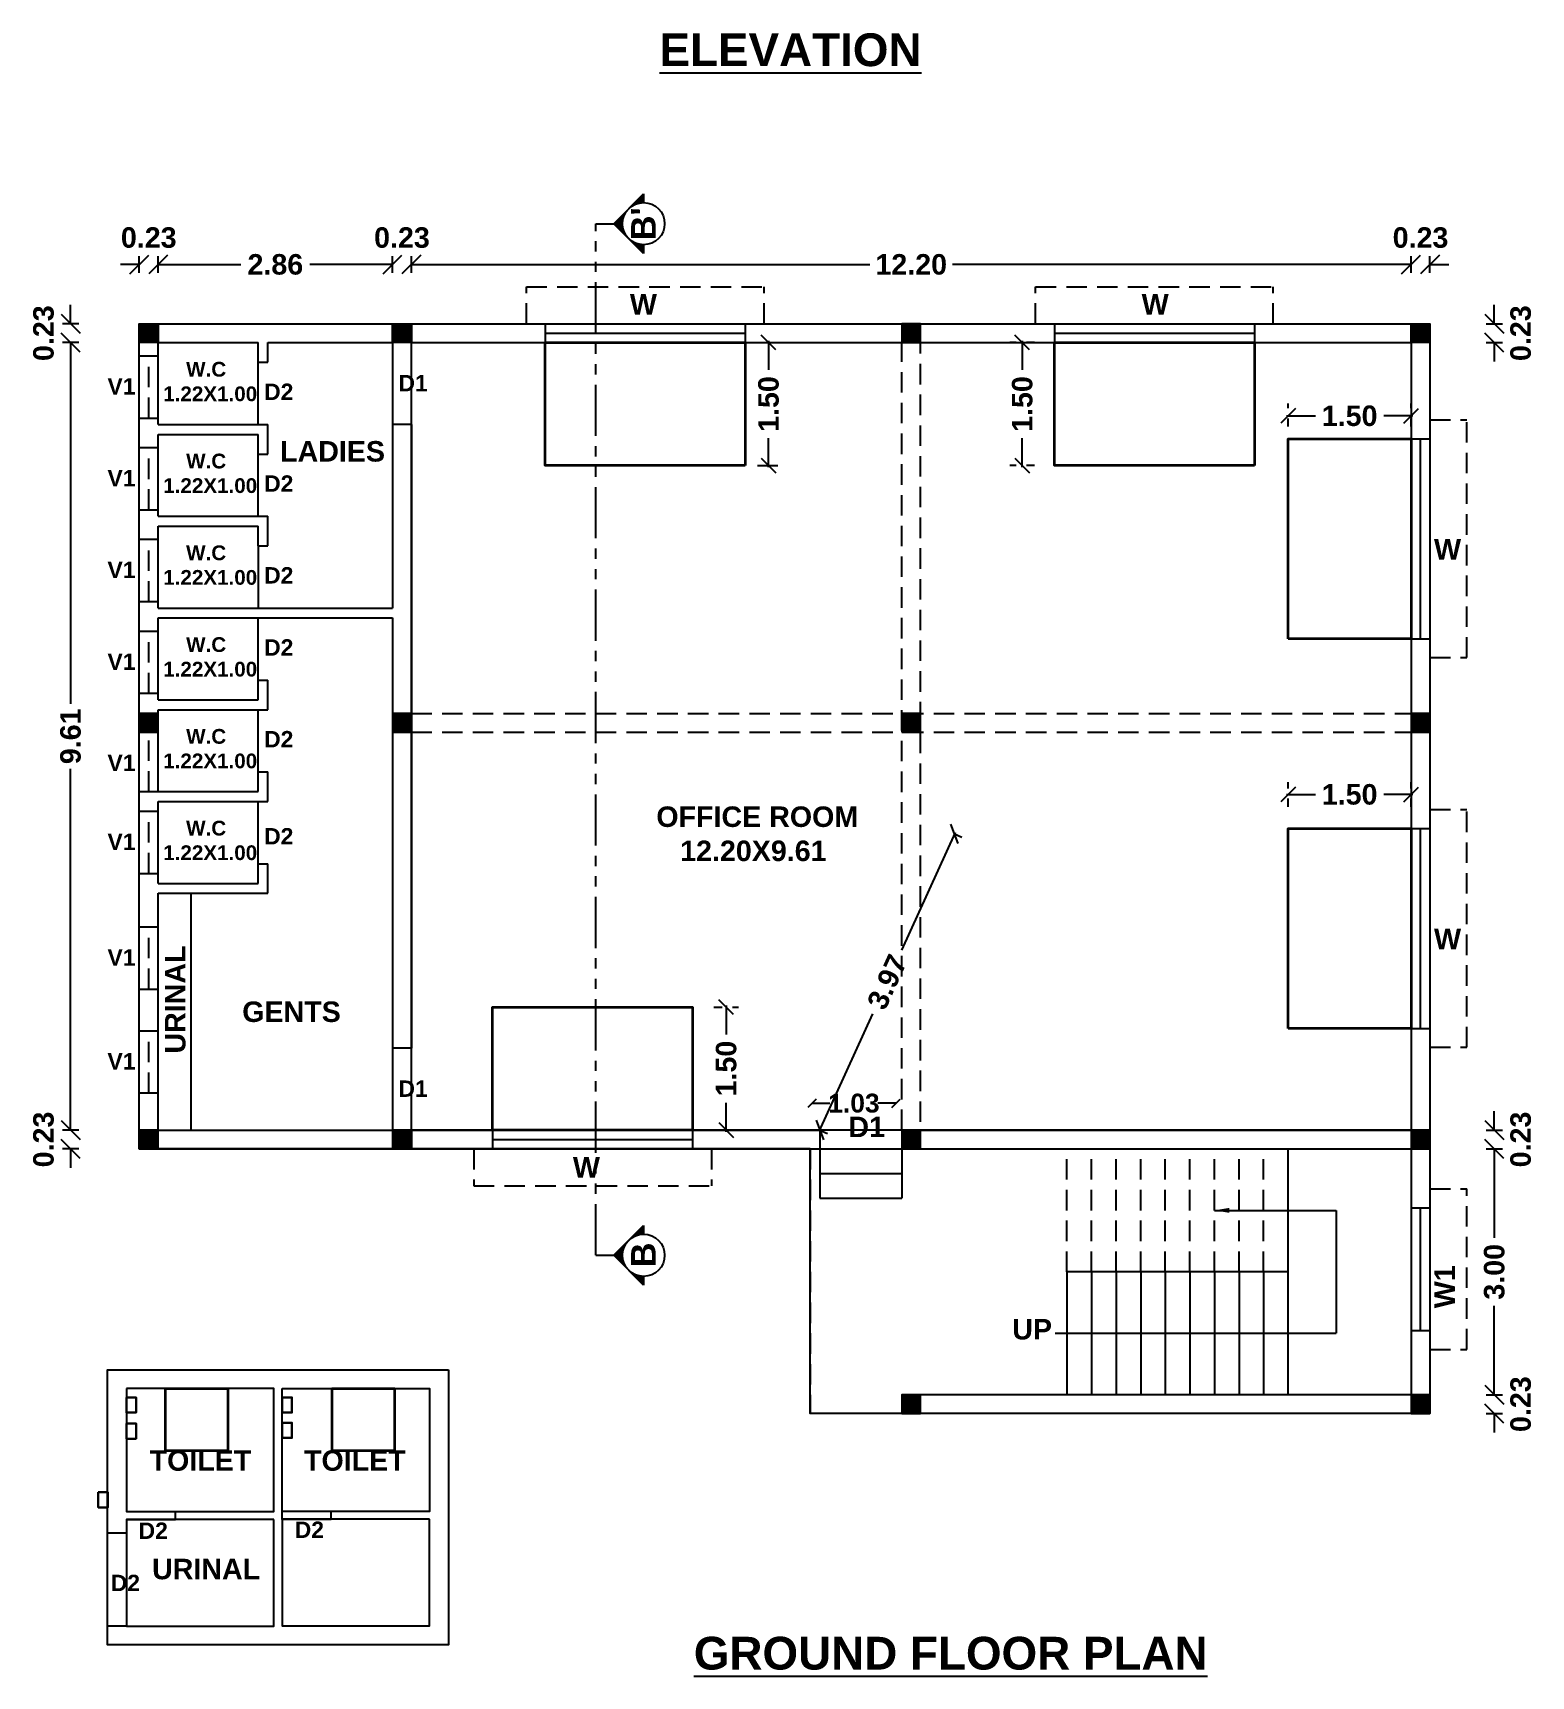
# Model space of a CAD drawing. Header units: metres. Extents: x 5701 to 70840, y 2546 to 3839.
# Drawn here: x 6006.52 to 6024.8, y 2626.48 to 2646.54 of the extents above; entities that cross this region are included whole.
import ezdxf

# ---------------------------------------------------------------- set-up
doc = ezdxf.new("R2010")
doc.units = ezdxf.units.M
doc.header["$PDMODE"] = 34
for name, pattern in [('DOT2', [0.125, 0, -0.125]), ('HIDDEN', [0.375, 0.25, -0.125]), ('PHANTOM2', [1.25, 0.625, -0.125, 0.125, -0.125, 0.125, -0.125])]:
    doc.linetypes.add(name, pattern=pattern)
for name, color, linetype in [('BLK_1_FLR_0_URINAL', 7, 'Continuous'), ('BLK_3_FLR_0_BLT_UP_AREA', 7, 'Continuous'), ('BLK_3_FLR_0_EXIT_WIDTH_DOOR', 7, 'Continuous'), ('BLK_3_FLR_0_REGULAR_ROOM_1', 7, 'Continuous'), ('BLK_3_FLR_0_ROOM_1_LIGHT_VENTILATION_1', 7, 'Continuous'), ('BLK_3_FLR_0_ROOM_1_LIGHT_VENTILATION_2', 7, 'Continuous'), ('BLK_3_FLR_0_ROOM_1_LIGHT_VENTILATION_3', 7, 'Continuous'), ('BLK_3_FLR_0_ROOM_1_LIGHT_VENTILATION_4', 7, 'Continuous'), ('BLK_3_FLR_0_ROOM_1_LIGHT_VENTILATION_5', 7, 'Continuous'), ('BLK_3_FLR_0_URINAL', 235, 'Continuous'), ('BLK_3_FLR_0_WASH', 243, 'Continuous'), ('BLK_3_FLR_0_WATER_CLOSET', 213, 'Continuous'), ('TOILET_VENTILATION', 7, 'Continuous')]:
    doc.layers.add(name, color=color, linetype=linetype)
doc.layers.add('DIST_EXIT', color=7, linetype='Continuous', lineweight=0)
doc.styles.get("Standard").update_dxf_attribs({"font": 'arialbd.ttf'})
doc.styles.add('style1', font='arialbd.ttf', dxfattribs={"height": 0.24})
doc.dimstyles.new('APP', dxfattribs={"dimscale": 0, "dimtxt": 0.23, "dimasz": 0.1, "dimexe": 0.18, "dimexo": 0.0625, "dimgap": 0, "dimtad": 0, "dimzin": 4, "dimdsep": 46, "dimtxsty": 'Standard', "dimblk1": 'OBLIQUE', "dimblk2": 'OBLIQUE', "dimsah": 1, "dimcen": 0.09, "dimse1": 1, "dimse2": 1, "dimclrt": 4, "dimadec": 0, "dimazin": 0, "dimtfac": 1, "dimtmove": 0, "dimatfit": 3, "dimldrblk": 'OBLIQUE', "dimfxl": 0, "dimtolj": 1, "dimtzin": 0, "dimarcsym": 0})
doc.dimstyles.get("Standard").update_dxf_attribs({"dimtxt": 0.18, "dimasz": 0.18, "dimexe": 0.18, "dimexo": 0.0625, "dimgap": 0.09, "dimtad": 0, "dimtih": 1, "dimtoh": 1, "dimdec": 4, "dimzin": 0, "dimdsep": 46, "dimtxsty": 'Standard', "dimcen": 0.09, "dimsd1": 1, "dimsd2": 1, "dimadec": 0, "dimazin": 0, "dimtfac": 1, "dimtdec": 4, "dimtofl": 0, "dimtmove": 0, "dimatfit": 3, "dimfxl": 0, "dimtolj": 1, "dimtzin": 0, "dimarcsym": 0})
doc.dimstyles.new('STANDARD$0', dxfattribs={"dimtxt": 0.25, "dimasz": 0.18, "dimexe": 0.15, "dimexo": 0.15, "dimgap": 0.1, "dimtad": 0, "dimzin": 0, "dimdsep": 46, "dimtxsty": 'Standard', "dimblk": 'OBLIQUE', "dimcen": 0.0625, "dimdle": 0.02, "dimadec": 0, "dimazin": 0, "dimtfac": 1, "dimtix": 1, "dimtofl": 0, "dimtmove": 2, "dimatfit": 3, "dimldrblk": 'OBLIQUE', "dimfxl": 0, "dimtolj": 1, "dimtzin": 0, "dimarcsym": 0})

# ---------------------------------------------------------------- blocks, each defined once
blk = doc.blocks.new('_Oblique')
at = {"color": 0, "linetype": 'ByBlock', "lineweight": -2}
blk.add_line((-0.5, -0.5), (0.5, 0.5), dxfattribs=at)
blk = doc.blocks.new('*D10')
at = {"layer": 'BLK_3_FLR_0_EXIT_WIDTH_DOOR', "color": 0, "lineweight": -2}
for p, q in [((6016.023, 2633.475), (6016.243, 2633.475)), ((6017.049, 2633.475), (6016.829, 2633.475))]:
    blk.add_line(p, q, dxfattribs=at)
at = {"layer": 'Defpoints', "color": 0}
for p in [(6017.049, 2633.475), (6016.023, 2633.117), (6017.049, 2633.117)]:
    blk.add_point(p, dxfattribs=at)
at = {"layer": 'BLK_3_FLR_0_EXIT_WIDTH_DOOR', "color": 0, "lineweight": -2, "xscale": 0.1, "yscale": 0.1, "zscale": 0.1, "rotation": 180}
blk.add_blockref('_Oblique', (6016.023, 2633.475), dxfattribs=at)
at = {"layer": 'BLK_3_FLR_0_EXIT_WIDTH_DOOR', "color": 0, "lineweight": -2, "xscale": 0.1, "yscale": 0.1, "zscale": 0.1}
blk.add_blockref('_Oblique', (6017.049, 2633.475), dxfattribs=at)
at = {"layer": 'BLK_3_FLR_0_EXIT_WIDTH_DOOR', "color": 4, "insert": (6016.536, 2633.475), "char_height": 0.23, "attachment_point": 5}
blk.add_mtext('\\A1;1.03', dxfattribs=at)
blk = doc.blocks.new('*D62')
at = {"layer": 'Defpoints', "color": 0}
for p in [(6017.761, 2636.763), (6016.12, 2633.148), (6016.12, 2633.148)]:
    blk.add_point(p, dxfattribs=at)
at = {"layer": 'DIST_EXIT', "color": 0, "lineweight": -2}
for p, q in [((6017.77, 2636.781), (6017.117, 2635.343)), ((6016.111, 2633.129), (6016.765, 2634.568))]:
    blk.add_line(p, q, dxfattribs=at)
at = {"layer": 'DIST_EXIT', "color": 0, "linetype": 'DOT2', "lineweight": -2}
for p, q in [((6017.761, 2636.763), (6017.898, 2636.701)), ((6016.12, 2633.148), (6016.256, 2633.086))]:
    blk.add_line(p, q, dxfattribs=at)
at = {"layer": 'DIST_EXIT', "color": 0, "lineweight": -2, "xscale": 0.18, "yscale": 0.18, "zscale": 0.18}
for p, rotation in [((6017.761, 2636.763), 65.5762986598185), ((6016.12, 2633.148), 245.5762986598185)]:
    blk.add_blockref('_Oblique', p, dxfattribs=dict(at, rotation=rotation))
at = {"layer": 'DIST_EXIT', "color": 0, "insert": (6016.941, 2634.955), "char_height": 0.25, "attachment_point": 5, "rotation": 65.5763}
blk.add_mtext('\\A1;3.97', dxfattribs=at)
blk = doc.blocks.new('*D86')
at = {"layer": 'BLK_3_FLR_0_ROOM_1_LIGHT_VENTILATION_1', "color": 0, "linetype": 'HIDDEN', "lineweight": -2}
for p, q in [((6015.358, 2642.758), (6015.644, 2642.758)), ((6015.358, 2641.258), (6015.644, 2641.258))]:
    blk.add_line(p, q, dxfattribs=at)
at = {"layer": 'BLK_3_FLR_0_ROOM_1_LIGHT_VENTILATION_1', "color": 0, "lineweight": -2}
for p, q in [((6015.494, 2642.778), (6015.494, 2642.425)), ((6015.494, 2641.238), (6015.494, 2641.59))]:
    blk.add_line(p, q, dxfattribs=at)
at = {"layer": 'Defpoints', "color": 0}
for p in [(6015.208, 2642.758), (6015.208, 2641.258), (6015.494, 2641.258)]:
    blk.add_point(p, dxfattribs=at)
at = {"layer": 'BLK_3_FLR_0_ROOM_1_LIGHT_VENTILATION_1', "color": 0, "lineweight": -2, "xscale": 0.18, "yscale": 0.18, "zscale": 0.18}
for p, rotation in [((6015.494, 2642.758), 90), ((6015.494, 2641.258), 270)]:
    blk.add_blockref('_Oblique', p, dxfattribs=dict(at, rotation=rotation))
at = {"layer": 'BLK_3_FLR_0_ROOM_1_LIGHT_VENTILATION_1', "color": 0, "lineweight": 35, "insert": (6015.494, 2642.008), "char_height": 0.25, "attachment_point": 5, "rotation": 90}
blk.add_mtext('\\A1;1.50', dxfattribs=at)
blk = doc.blocks.new('*D87')
at = {"layer": 'BLK_3_FLR_0_ROOM_1_LIGHT_VENTILATION_2', "color": 0, "linetype": 'DOT2', "lineweight": -2}
for p, q in [((6018.74, 2642.758), (6018.44, 2642.758)), ((6018.74, 2641.258), (6018.44, 2641.258))]:
    blk.add_line(p, q, dxfattribs=at)
at = {"layer": 'BLK_3_FLR_0_ROOM_1_LIGHT_VENTILATION_2', "color": 0, "lineweight": -2}
for p, q in [((6018.59, 2642.778), (6018.59, 2642.425)), ((6018.59, 2641.238), (6018.59, 2641.59))]:
    blk.add_line(p, q, dxfattribs=at)
at = {"layer": 'Defpoints', "color": 0}
for p in [(6018.983, 2642.758), (6018.59, 2641.258), (6018.983, 2641.258)]:
    blk.add_point(p, dxfattribs=at)
at = {"layer": 'BLK_3_FLR_0_ROOM_1_LIGHT_VENTILATION_2', "color": 0, "lineweight": -2, "xscale": 0.18, "yscale": 0.18, "zscale": 0.18}
for p, rotation in [((6018.59, 2642.758), 90), ((6018.59, 2641.258), 270)]:
    blk.add_blockref('_Oblique', p, dxfattribs=dict(at, rotation=rotation))
at = {"layer": 'BLK_3_FLR_0_ROOM_1_LIGHT_VENTILATION_2', "color": 0, "lineweight": 35, "insert": (6018.59, 2642.008), "char_height": 0.25, "attachment_point": 5, "rotation": 90}
blk.add_mtext('\\A1;1.50', dxfattribs=at)
blk = doc.blocks.new('*D88')
at = {"layer": 'BLK_3_FLR_0_ROOM_1_LIGHT_VENTILATION_3', "color": 0, "linetype": 'DOT2', "lineweight": -2}
for p, q in [((6021.835, 2641.733), (6021.835, 2642.013)), ((6023.335, 2641.733), (6023.335, 2642.013))]:
    blk.add_line(p, q, dxfattribs=at)
at = {"layer": 'BLK_3_FLR_0_ROOM_1_LIGHT_VENTILATION_3', "color": 0, "lineweight": -2}
for p, q in [((6021.815, 2641.863), (6022.167, 2641.863)), ((6023.355, 2641.863), (6023.002, 2641.863))]:
    blk.add_line(p, q, dxfattribs=at)
at = {"layer": 'Defpoints', "color": 0}
for p in [(6023.335, 2641.863), (6021.835, 2641.583), (6023.335, 2641.583)]:
    blk.add_point(p, dxfattribs=at)
at = {"layer": 'BLK_3_FLR_0_ROOM_1_LIGHT_VENTILATION_3', "color": 0, "lineweight": -2, "xscale": 0.18, "yscale": 0.18, "zscale": 0.18, "rotation": 180}
blk.add_blockref('_Oblique', (6021.835, 2641.863), dxfattribs=at)
at = {"layer": 'BLK_3_FLR_0_ROOM_1_LIGHT_VENTILATION_3', "color": 0, "lineweight": -2, "xscale": 0.18, "yscale": 0.18, "zscale": 0.18}
blk.add_blockref('_Oblique', (6023.335, 2641.863), dxfattribs=at)
at = {"layer": 'BLK_3_FLR_0_ROOM_1_LIGHT_VENTILATION_3', "color": 0, "lineweight": 35, "insert": (6022.585, 2641.863), "char_height": 0.25, "attachment_point": 5}
blk.add_mtext('\\A1;1.50', dxfattribs=at)
blk = doc.blocks.new('*D89')
at = {"layer": 'BLK_3_FLR_0_ROOM_1_LIGHT_VENTILATION_4', "color": 0, "linetype": 'DOT2', "lineweight": -2}
for p, q in [((6021.835, 2637.093), (6021.835, 2637.393)), ((6023.335, 2637.093), (6023.335, 2637.393))]:
    blk.add_line(p, q, dxfattribs=at)
at = {"layer": 'BLK_3_FLR_0_ROOM_1_LIGHT_VENTILATION_4', "color": 0, "lineweight": -2}
for p, q in [((6021.815, 2637.243), (6022.167, 2637.243)), ((6023.355, 2637.243), (6023.002, 2637.243))]:
    blk.add_line(p, q, dxfattribs=at)
at = {"layer": 'Defpoints', "color": 0}
for p in [(6023.335, 2637.243), (6021.835, 2636.828), (6023.335, 2636.828)]:
    blk.add_point(p, dxfattribs=at)
at = {"layer": 'BLK_3_FLR_0_ROOM_1_LIGHT_VENTILATION_4', "color": 0, "lineweight": -2, "xscale": 0.18, "yscale": 0.18, "zscale": 0.18, "rotation": 180}
blk.add_blockref('_Oblique', (6021.835, 2637.243), dxfattribs=at)
at = {"layer": 'BLK_3_FLR_0_ROOM_1_LIGHT_VENTILATION_4', "color": 0, "lineweight": -2, "xscale": 0.18, "yscale": 0.18, "zscale": 0.18}
blk.add_blockref('_Oblique', (6023.335, 2637.243), dxfattribs=at)
at = {"layer": 'BLK_3_FLR_0_ROOM_1_LIGHT_VENTILATION_4', "color": 0, "lineweight": 35, "insert": (6022.585, 2637.243), "char_height": 0.25, "attachment_point": 5}
blk.add_mtext('\\A1;1.50', dxfattribs=at)
blk = doc.blocks.new('*D90')
at = {"layer": 'BLK_3_FLR_0_ROOM_1_LIGHT_VENTILATION_5', "color": 0, "linetype": 'DOT2', "lineweight": -2}
for p, q in [((6014.827, 2634.648), (6015.127, 2634.648)), ((6014.827, 2633.148), (6015.127, 2633.148))]:
    blk.add_line(p, q, dxfattribs=at)
at = {"layer": 'BLK_3_FLR_0_ROOM_1_LIGHT_VENTILATION_5', "color": 0, "lineweight": -2}
for p, q in [((6014.977, 2634.668), (6014.977, 2634.315)), ((6014.977, 2633.128), (6014.977, 2633.48))]:
    blk.add_line(p, q, dxfattribs=at)
at = {"layer": 'Defpoints', "color": 0}
for p in [(6014.566, 2634.648), (6014.566, 2633.148), (6014.977, 2633.148)]:
    blk.add_point(p, dxfattribs=at)
at = {"layer": 'BLK_3_FLR_0_ROOM_1_LIGHT_VENTILATION_5', "color": 0, "lineweight": -2, "xscale": 0.18, "yscale": 0.18, "zscale": 0.18}
for p, rotation in [((6014.977, 2634.648), 90), ((6014.977, 2633.148), 270)]:
    blk.add_blockref('_Oblique', p, dxfattribs=dict(at, rotation=rotation))
at = {"layer": 'BLK_3_FLR_0_ROOM_1_LIGHT_VENTILATION_5', "color": 0, "lineweight": 35, "insert": (6014.977, 2633.898), "char_height": 0.25, "attachment_point": 5, "rotation": 90}
blk.add_mtext('\\A1;1.50', dxfattribs=at)

msp = doc.modelspace()

# ---------------------------------------------------------------- hatches: boundary and pattern name
h = msp.add_hatch(color=3)
h.dxf.hatch_style = 1
h.paths.add_polyline_path([(6008.04473, 2642.98769), (6007.81473, 2642.98769), (6007.81473, 2642.75769), (6008.04473, 2642.75769)])
h = msp.add_hatch(color=3)
h.dxf.hatch_style = 1
h.paths.add_polyline_path([(6011.13473, 2642.98769), (6010.90473, 2642.98769), (6010.90473, 2642.75769), (6011.13473, 2642.75769)])
h = msp.add_hatch(color=3)
h.dxf.hatch_style = 1
h.paths.add_polyline_path([(6017.11973, 2642.75769), (6017.34973, 2642.75769), (6017.34973, 2642.98769), (6017.11973, 2642.98769)])
h = msp.add_hatch(color=3)
h.dxf.hatch_style = 1
h.paths.add_polyline_path([(6023.56473, 2642.98769), (6023.33473, 2642.98769), (6023.33473, 2642.75769), (6023.56473, 2642.75769)])
h = msp.add_hatch(color=3)
h.dxf.hatch_style = 1
h.paths.add_polyline_path([(6007.81473, 2638.00269), (6008.04473, 2638.00269), (6008.04473, 2638.23269), (6007.81473, 2638.23269)])
h = msp.add_hatch(color=3)
h.dxf.hatch_style = 1
h.paths.add_polyline_path([(6010.90473, 2638.00269), (6011.13473, 2638.00269), (6011.13473, 2638.23269), (6010.90473, 2638.23269)])
h = msp.add_hatch(color=3)
h.dxf.hatch_style = 1
h.paths.add_polyline_path([(6017.11973, 2638.00269), (6017.34973, 2638.00269), (6017.34973, 2638.23269), (6017.11973, 2638.23269)])
h = msp.add_hatch(color=3)
h.dxf.hatch_style = 1
h.paths.add_polyline_path([(6023.33473, 2638.00269), (6023.56473, 2638.00269), (6023.56473, 2638.23269), (6023.33473, 2638.23269)])
h = msp.add_hatch(color=3)
h.dxf.hatch_style = 1
h.paths.add_polyline_path([(6008.04473, 2632.91769), (6008.04473, 2633.14769), (6007.81473, 2633.14769), (6007.81473, 2632.91769)])
h = msp.add_hatch(color=3)
h.dxf.hatch_style = 1
h.paths.add_polyline_path([(6011.13473, 2632.91769), (6011.13473, 2633.14769), (6010.90473, 2633.14769), (6010.90473, 2632.91769)])
h = msp.add_hatch(color=3)
h.dxf.hatch_style = 1
h.paths.add_polyline_path([(6017.11973, 2632.91769), (6017.34973, 2632.91769), (6017.34973, 2633.14769), (6017.11973, 2633.14769)])
h = msp.add_hatch(color=3)
h.dxf.hatch_style = 1
h.paths.add_polyline_path([(6023.56473, 2632.91769), (6023.56473, 2633.14769), (6023.33473, 2633.14769), (6023.33473, 2632.91769)])
h = msp.add_hatch(color=3)
h.dxf.hatch_style = 1
h.paths.add_polyline_path([(6017.11973, 2629.68769), (6017.34973, 2629.68769), (6017.34973, 2629.91769), (6017.11973, 2629.91769)])
h = msp.add_hatch(color=3)
h.dxf.hatch_style = 1
h.paths.add_polyline_path([(6023.33473, 2629.68769), (6023.56473, 2629.68769), (6023.56473, 2629.91769), (6023.33473, 2629.91769)])

# ---------------------------------------------------------------- linework, layer by layer
for p, q in [((6013.60494, 2644.20902), (6013.96864, 2644.57272)), ((6013.96864, 2644.55967), (6013.84161, 2644.43263)), ((6013.96864, 2644.53904), (6013.88007, 2644.45046)), ((6013.96864, 2644.51841), (6013.90955, 2644.45932)), ((6013.96864, 2644.57272), (6013.96864, 2644.4662)), ((6013.74503, 2644.33606), (6013.61147, 2644.20249)), ((6013.96864, 2644.49779), (6013.93482, 2644.46396)), ((6013.96864, 2644.47716), (6013.95744, 2644.46595)), ((6013.96864, 2643.84532), (6013.60494, 2644.20902)), ((6013.7272, 2644.2976), (6013.62179, 2644.19218)), ((6013.71835, 2644.26812), (6013.6321, 2644.18187)), ((6013.7137, 2644.24285), (6013.64241, 2644.17156)), ((6013.71171, 2644.22023), (6013.65272, 2644.16124)), ((6013.71164, 2644.19954), (6013.66304, 2644.15093)), ((6013.71307, 2644.18034), (6013.67335, 2644.14062)), ((6013.71574, 2644.16238), (6013.68366, 2644.1303)), ((6013.71945, 2644.14546), (6013.69398, 2644.11999)), ((6013.72408, 2644.12947), (6013.70429, 2644.10968)), ((6013.72955, 2644.11431), (6013.7146, 2644.09936)), ((6013.73577, 2644.0999), (6013.72492, 2644.08905)), ((6013.74269, 2644.0862), (6013.73523, 2644.07874)), ((6013.75028, 2644.07317), (6013.74554, 2644.06843)), ((6013.75851, 2644.06076), (6013.75585, 2644.05811)), ((6013.76734, 2644.04897), (6013.76617, 2644.0478)), ((6013.77677, 2644.03778), (6013.77648, 2644.03749)), ((6013.7974, 2644.01715), (6013.79711, 2644.01686)), ((6013.80859, 2644.00772), (6013.80742, 2644.00655)), ((6013.82038, 2643.99889), (6013.81773, 2643.99623)), ((6013.83279, 2643.99066), (6013.82805, 2643.98592)), ((6013.84582, 2643.98307), (6013.83836, 2643.97561)), ((6013.85952, 2643.97615), (6013.84867, 2643.9653)), ((6013.87393, 2643.96993), (6013.85898, 2643.95498)), ((6013.88909, 2643.96446), (6013.8693, 2643.94467)), ((6013.90508, 2643.95983), (6013.87961, 2643.93436)), ((6013.922, 2643.95611), (6013.88992, 2643.92404)), ((6013.93996, 2643.95345), (6013.90024, 2643.91373)), ((6013.95916, 2643.95202), (6013.91055, 2643.90342)), ((6013.96864, 2643.94088), (6013.92086, 2643.8931)), ((6013.96864, 2643.92026), (6013.93118, 2643.88279)), ((6013.96864, 2643.95185), (6013.96864, 2643.84532)), ((6013.96864, 2643.95185), (6013.96864, 2643.84668)), ((6007.81473, 2643.61085), (6007.81473, 2643.81085)), ((6008.04473, 2643.61085), (6008.04473, 2643.81085)), ((6008.04473, 2643.61085), (6008.04473, 2643.81085)), ((6010.90473, 2643.61085), (6010.90473, 2643.81085)), ((6010.90473, 2643.61085), (6010.90473, 2643.81085)), ((6011.13473, 2643.61085), (6011.13473, 2643.81085)), ((6011.13473, 2643.61085), (6011.13473, 2643.81085)), ((6013.96864, 2643.89963), (6013.94149, 2643.87248)), ((6013.96864, 2643.87901), (6013.9518, 2643.86216)), ((6023.33473, 2643.61085), (6023.33473, 2643.81085)), ((6023.33473, 2643.61085), (6023.33473, 2643.81085)), ((6023.56473, 2643.61085), (6023.56473, 2643.81085)), ((6007.07607, 2642.98769), (6006.87607, 2642.98769)), ((6007.81473, 2632.91769), (6007.81473, 2642.98769)), ((6007.81473, 2642.98769), (6023.56473, 2642.98769)), ((6012.76823, 2642.98769), (6012.76823, 2642.75769)), ((6015.20823, 2642.98769), (6015.20823, 2642.75769)), ((6018.98323, 2642.98769), (6018.98323, 2642.75769)), ((6021.42323, 2642.98769), (6021.42323, 2642.75769)), ((6023.56473, 2642.98769), (6023.56473, 2629.68769)), ((6024.25036, 2642.98769), (6024.45036, 2642.98769)), ((6007.07607, 2642.75769), (6006.87607, 2642.75769)), ((6007.07607, 2642.75769), (6006.87607, 2642.75769)), ((6008.04473, 2641.75769), (6008.04473, 2642.75769)), ((6008.04473, 2642.75769), (6009.26473, 2642.75769)), ((6009.26473, 2641.75769), (6009.26473, 2642.75769)), ((6009.38473, 2642.75769), (6010.90473, 2642.75769)), ((6009.38473, 2642.51769), (6009.38473, 2642.75769)), ((6010.90473, 2642.75769), (6010.90473, 2639.51769)), ((6011.13473, 2642.75769), (6023.33473, 2642.75769)), ((6012.76823, 2642.87269), (6015.20823, 2642.87269)), ((6018.98323, 2642.87269), (6021.42323, 2642.87269)), ((6023.33473, 2642.75769), (6023.33473, 2629.91769)), ((6024.25036, 2642.75769), (6024.45036, 2642.75769)), ((6007.81473, 2642.59742), (6008.04473, 2642.59742)), ((6009.26473, 2642.51769), (6009.38473, 2642.51769)), ((6007.81473, 2641.83742), (6008.04473, 2641.83742)), ((6008.04473, 2641.75769), (6009.26473, 2641.75769)), ((6009.26473, 2641.75769), (6009.38473, 2641.75769)), ((6009.38473, 2641.39769), (6009.38473, 2641.75769)), ((6011.13473, 2641.75769), (6010.90473, 2641.75769)), ((6011.13473, 2641.75769), (6011.13473, 2634.14769)), ((6008.04473, 2640.63769), (6008.04473, 2641.63769)), ((6008.04473, 2641.63769), (6009.26473, 2641.63769)), ((6009.26473, 2641.39769), (6009.26473, 2641.63769)), ((6023.33473, 2641.58344), (6023.56473, 2641.58344)), ((6023.44973, 2639.14344), (6023.44973, 2641.58344)), ((6007.81473, 2641.47742), (6008.04473, 2641.47742)), ((6009.26473, 2641.39769), (6009.38473, 2641.39769)), ((6009.26473, 2640.63769), (6009.26473, 2641.39769)), ((6007.81473, 2640.71742), (6008.04473, 2640.71742)), ((6008.04473, 2640.63769), (6009.26473, 2640.63769)), ((6008.04473, 2639.51769), (6008.04473, 2640.51769)), ((6008.04473, 2640.51769), (6009.26473, 2640.51769)), ((6009.26473, 2640.63769), (6009.38473, 2640.63769)), ((6009.26473, 2640.27769), (6009.26473, 2640.51769)), ((6009.38473, 2640.27769), (6009.38473, 2640.63769)), ((6007.81473, 2640.35742), (6008.04473, 2640.35742)), ((6009.26473, 2640.27769), (6009.38473, 2640.27769)), ((6009.26473, 2640.27769), (6009.26473, 2639.51769)), ((6007.81473, 2639.59742), (6008.04473, 2639.59742)), ((6008.04473, 2639.51769), (6009.26473, 2639.51769)), ((6009.26473, 2639.51769), (6009.38473, 2639.51769)), ((6009.38473, 2639.51769), (6010.90473, 2639.51769)), ((6008.04473, 2638.39769), (6008.04473, 2639.39769)), ((6008.04473, 2639.39769), (6009.26473, 2639.39769)), ((6009.26473, 2638.39769), (6009.26473, 2639.39769)), ((6009.26473, 2639.39769), (6009.38473, 2639.39769)), ((6009.38473, 2639.39769), (6010.90473, 2639.39769)), ((6010.90473, 2639.39769), (6010.90473, 2632.91769)), ((6007.81473, 2639.23742), (6008.04473, 2639.23742)), ((6023.33473, 2639.14344), (6023.56473, 2639.14344)), ((6009.26473, 2638.63769), (6009.38473, 2638.63769)), ((6009.38473, 2638.27769), (6009.38473, 2638.63769)), ((6007.81473, 2638.47742), (6008.04473, 2638.47742)), ((6008.04473, 2638.39769), (6009.26473, 2638.39769)), ((6007.81473, 2638.14404), (6008.04473, 2638.14404)), ((6008.04473, 2637.27769), (6008.04473, 2638.27769)), ((6008.04473, 2638.27769), (6009.26473, 2638.27769)), ((6009.26473, 2637.27769), (6009.26473, 2638.27769)), ((6009.26473, 2638.27769), (6009.38473, 2638.27769)), ((6009.26473, 2637.51769), (6009.38473, 2637.51769)), ((6009.38473, 2637.15769), (6009.38473, 2637.51769)), ((6007.81473, 2637.27769), (6008.04473, 2637.27769)), ((6008.04473, 2637.27769), (6009.26473, 2637.27769)), ((6008.04473, 2636.15769), (6008.04473, 2637.15769)), ((6008.04473, 2637.15769), (6009.26473, 2637.15769)), ((6009.26473, 2636.15769), (6009.26473, 2637.15769)), ((6009.26473, 2637.15769), (6009.38473, 2637.15769)), ((6007.81473, 2637.04041), (6008.04473, 2637.04041)), ((6023.33473, 2636.82844), (6023.56473, 2636.82844)), ((6023.44973, 2634.38844), (6023.44973, 2636.82844)), ((6009.26473, 2636.39769), (6009.38473, 2636.39769)), ((6009.38473, 2636.03769), (6009.38473, 2636.39769)), ((6007.81473, 2636.28041), (6008.04473, 2636.28041)), ((6008.04473, 2636.15769), (6009.26473, 2636.15769)), ((6008.04473, 2632.91769), (6008.04473, 2636.03769)), ((6008.04473, 2636.03769), (6009.38473, 2636.03769)), ((6008.44771, 2633.14769), (6008.44771, 2636.03769)), ((6007.81473, 2635.62853), (6008.04473, 2635.62853)), ((6007.81473, 2634.86853), (6008.04473, 2634.86853)), ((6007.81473, 2634.36041), (6008.04473, 2634.36041)), ((6023.33473, 2634.38844), (6023.56473, 2634.38844)), ((6011.13473, 2634.14769), (6010.90473, 2634.14769)), ((6007.81473, 2633.60041), (6008.04473, 2633.60041)), ((6007.07607, 2633.14769), (6006.87607, 2633.14769)), ((6007.07607, 2633.14769), (6006.87607, 2633.14769)), ((6007.81473, 2633.14769), (6009.38473, 2633.14769)), ((6009.38473, 2633.14769), (6016.11973, 2633.14769)), ((6011.13473, 2633.14769), (6011.13473, 2632.91769)), ((6012.1258, 2633.14769), (6012.1258, 2632.91769)), ((6014.5658, 2633.14769), (6014.5658, 2632.91769)), ((6016.11973, 2633.14769), (6016.11973, 2632.91769)), ((6017.11973, 2633.14769), (6023.33473, 2633.14769)), ((6024.25036, 2633.14769), (6024.45036, 2633.14769)), ((6007.07607, 2632.91769), (6006.87607, 2632.91769)), ((6007.81473, 2632.91769), (6015.99973, 2632.91769)), ((6012.1258, 2633.03269), (6014.5658, 2633.03269)), ((6015.99973, 2632.91769), (6023.33473, 2632.91769)), ((6016.11973, 2632.91769), (6016.11973, 2632.31769)), ((6017.11973, 2632.91769), (6017.11973, 2632.31769)), ((6021.83473, 2629.91769), (6021.83473, 2632.91769)), ((6024.25036, 2632.91769), (6024.45036, 2632.91769)), ((6024.25036, 2632.91769), (6024.45036, 2632.91769)), ((6016.11973, 2632.61769), (6017.11973, 2632.61769)), ((6016.11973, 2632.31769), (6017.11973, 2632.31769)), ((6022.42002, 2632.16769), (6022.42002, 2630.66769)), ((6023.33473, 2632.20057), (6023.56473, 2632.20057)), ((6023.44973, 2630.70057), (6023.44973, 2632.20057)), ((6013.60494, 2631.61927), (6013.96864, 2631.98297)), ((6013.96864, 2631.96991), (6013.84161, 2631.84288)), ((6013.96864, 2631.94929), (6013.88007, 2631.86071)), ((6013.96864, 2631.92866), (6013.90955, 2631.86956)), ((6013.96864, 2631.90804), (6013.93482, 2631.87421)), ((6013.96864, 2631.88741), (6013.95744, 2631.8762)), ((6013.96864, 2631.98297), (6013.96864, 2631.87645)), ((6013.74503, 2631.7463), (6013.61147, 2631.61274)), ((6013.7272, 2631.70785), (6013.62179, 2631.60243)), ((6013.96864, 2631.25557), (6013.60494, 2631.61927)), ((6013.71835, 2631.67837), (6013.6321, 2631.59212)), ((6013.7137, 2631.65309), (6013.64241, 2631.5818)), ((6013.71171, 2631.63048), (6013.65272, 2631.57149)), ((6013.71164, 2631.60978), (6013.66304, 2631.56118)), ((6013.71307, 2631.59059), (6013.67335, 2631.55086)), ((6013.71574, 2631.57262), (6013.68366, 2631.54055)), ((6013.71945, 2631.55571), (6013.69398, 2631.53024)), ((6013.72408, 2631.53972), (6013.70429, 2631.51992)), ((6013.72955, 2631.52455), (6013.7146, 2631.50961)), ((6013.73577, 2631.51015), (6013.72492, 2631.4993)), ((6013.74269, 2631.49645), (6013.73523, 2631.48899)), ((6013.75028, 2631.48341), (6013.74554, 2631.47867)), ((6013.75851, 2631.47101), (6013.75585, 2631.46836)), ((6013.76734, 2631.45922), (6013.76617, 2631.45805)), ((6013.77677, 2631.44803), (6013.77648, 2631.44773)), ((6013.7974, 2631.4274), (6013.79711, 2631.42711)), ((6013.80859, 2631.41797), (6013.80742, 2631.41679)), ((6013.82038, 2631.40913), (6013.81773, 2631.40648)), ((6013.83279, 2631.40091), (6013.82805, 2631.39617)), ((6013.84582, 2631.39332), (6013.83836, 2631.38586)), ((6013.85952, 2631.38639), (6013.84867, 2631.37554)), ((6013.87393, 2631.38017), (6013.85898, 2631.36523)), ((6013.88909, 2631.37471), (6013.8693, 2631.35492)), ((6013.90508, 2631.37007), (6013.87961, 2631.3446)), ((6013.922, 2631.36636), (6013.88992, 2631.33429)), ((6013.93996, 2631.3637), (6013.90024, 2631.32398)), ((6013.95916, 2631.36227), (6013.91055, 2631.31366)), ((6013.96864, 2631.35113), (6013.92086, 2631.30335)), ((6013.96864, 2631.33051), (6013.93118, 2631.29304)), ((6013.96864, 2631.30988), (6013.94149, 2631.28272)), ((6013.96864, 2631.28925), (6013.9518, 2631.27241)), ((6013.96864, 2631.3621), (6013.96864, 2631.25557)), ((6013.96864, 2631.3621), (6013.96864, 2631.25693)), ((6021.83473, 2631.41769), (6019.13473, 2631.41769)), ((6019.13473, 2631.41769), (6019.13473, 2629.91769)), ((6023.33473, 2630.70057), (6023.56473, 2630.70057)), ((6018.98986, 2630.66769), (6022.42002, 2630.66769)), ((6009.55794, 2628.39446), (6009.55794, 2629.99446)), ((6023.33473, 2629.91769), (6017.11973, 2629.91769)), ((6024.25036, 2629.91769), (6024.45036, 2629.91769)), ((6024.25036, 2629.91769), (6024.45036, 2629.91769)), ((6023.56473, 2629.68769), (6017.11973, 2629.68769)), ((6024.25036, 2629.68769), (6024.45036, 2629.68769)), ((6008.25794, 2628.39446), (6008.25794, 2628.49446)), ((6010.15792, 2628.3984), (6010.15792, 2628.49446)), ((6007.65794, 2628.39446), (6008.25794, 2628.39446)), ((6009.55794, 2628.3984), (6010.15792, 2628.3984)), ((6007.65794, 2628.22678), (6007.42794, 2628.22678)), ((6007.65794, 2627.09446), (6007.42794, 2627.09446))]:
    msp.add_line(p, q)
at = {"color": 5, "linetype": 'PHANTOM2'}
for p, q in [((6013.38546, 2631.61927), (6013.38546, 2644.20902)), ((6013.38546, 2644.20902), (6013.60494, 2644.20902)), ((6013.38546, 2631.61927), (6013.60494, 2631.61927))]:
    msp.add_line(p, q, dxfattribs=at)
at = {"color": 3}
for p, q in [((6007.81473, 2643.71085), (6007.58473, 2643.71085)), ((6008.04473, 2643.71085), (6008.27473, 2643.71085)), ((6008.04473, 2643.71085), (6009.05543, 2643.71085)), ((6010.90473, 2643.71085), (6009.89403, 2643.71085)), ((6010.90473, 2643.71085), (6010.67473, 2643.71085)), ((6011.13473, 2643.71085), (6011.36473, 2643.71085)), ((6011.13473, 2643.71085), (6016.73016, 2643.71085)), ((6023.33473, 2643.71085), (6017.73929, 2643.71085)), ((6023.33473, 2643.71085), (6023.10473, 2643.71085)), ((6023.56473, 2643.71085), (6023.79473, 2643.71085)), ((6006.97607, 2642.98769), (6006.97607, 2643.21769)), ((6024.35036, 2642.98769), (6024.35036, 2643.21769)), ((6006.97607, 2642.75769), (6006.97607, 2642.52769)), ((6006.97607, 2642.75769), (6006.97607, 2638.34863)), ((6024.35036, 2642.75769), (6024.35036, 2642.52769)), ((6006.97607, 2633.14769), (6006.97607, 2637.55676)), ((6006.97607, 2633.14769), (6006.97607, 2633.37769)), ((6024.35036, 2633.14769), (6024.35036, 2633.37769)), ((6006.97607, 2632.91769), (6006.97607, 2632.68769)), ((6024.35036, 2632.91769), (6024.35036, 2632.68769)), ((6024.35036, 2632.91769), (6024.35036, 2631.83239)), ((6024.35036, 2629.91769), (6024.35036, 2631.003)), ((6024.35036, 2629.91769), (6024.35036, 2630.14769)), ((6024.35036, 2629.68769), (6024.35036, 2629.45769))]:
    msp.add_line(p, q, dxfattribs=at)
at = {"linetype": 'HIDDEN'}
for p, q in [((6012.53823, 2642.98769), (6012.53823, 2643.43769)), ((6012.53823, 2643.43769), (6015.43823, 2643.43769)), ((6015.43823, 2642.98769), (6015.43823, 2643.43769)), ((6018.75323, 2642.98769), (6018.75323, 2643.43769)), ((6018.75323, 2643.43769), (6021.65323, 2643.43769)), ((6021.65323, 2642.98769), (6021.65323, 2643.43769)), ((6017.11973, 2633.14769), (6017.11973, 2642.75769)), ((6017.34973, 2633.24769), (6017.34973, 2642.75769)), ((6007.92973, 2641.83742), (6007.92973, 2642.59742)), ((6023.56473, 2641.81344), (6024.01473, 2641.81344)), ((6024.01473, 2638.91344), (6024.01473, 2641.81344)), ((6007.92973, 2640.71742), (6007.92973, 2641.47742)), ((6007.92973, 2639.59742), (6007.92973, 2640.35742)), ((6007.92973, 2638.47742), (6007.92973, 2639.23742)), ((6023.56473, 2638.91344), (6024.01473, 2638.91344)), ((6011.13473, 2638.23269), (6023.33473, 2638.23269)), ((6007.92973, 2637.27769), (6007.92973, 2638.00269)), ((6011.13473, 2638.00269), (6023.33473, 2638.00269)), ((6007.92973, 2636.28041), (6007.92973, 2637.04041)), ((6023.56473, 2637.05844), (6024.01473, 2637.05844)), ((6024.01473, 2634.15844), (6024.01473, 2637.05844)), ((6007.92973, 2634.86853), (6007.92973, 2635.62853)), ((6007.92973, 2633.60041), (6007.92973, 2634.36041)), ((6023.56473, 2634.15844), (6024.01473, 2634.15844)), ((6011.8958, 2632.91769), (6011.8958, 2632.46769)), ((6014.7958, 2632.91769), (6014.7958, 2632.46769)), ((6015.99973, 2632.91769), (6015.99973, 2629.68769)), ((6019.13473, 2631.41769), (6019.13473, 2632.91769)), ((6011.8958, 2632.46769), (6014.7958, 2632.46769)), ((6023.56473, 2632.43057), (6024.01473, 2632.43057)), ((6024.01473, 2630.47057), (6024.01473, 2632.43057)), ((6023.56473, 2630.47057), (6024.01473, 2630.47057)), ((6017.11973, 2629.68769), (6015.99973, 2629.68769))]:
    msp.add_line(p, q, dxfattribs=at)
for points in [[(6008.04473, 2642.75769), (6007.81473, 2642.75769), (6007.81473, 2642.98769), (6008.04473, 2642.98769)], [(6007.81473, 2642.98769), (6023.56473, 2642.98769), (6023.56473, 2629.68769), (6015.99973, 2629.68769), (6015.99973, 2632.91769), (6007.81473, 2632.91769)], [(6011.13473, 2642.75769), (6010.90473, 2642.75769), (6010.90473, 2642.98769), (6011.13473, 2642.98769)], [(6017.11973, 2642.75769), (6017.34973, 2642.75769), (6017.34973, 2642.98769), (6017.11973, 2642.98769)], [(6023.56473, 2642.75769), (6023.33473, 2642.75769), (6023.33473, 2642.98769), (6023.56473, 2642.98769)], [(6007.81473, 2638.00269), (6008.04473, 2638.00269), (6008.04473, 2638.23269), (6007.81473, 2638.23269)], [(6010.90473, 2638.00269), (6011.13473, 2638.00269), (6011.13473, 2638.23269), (6010.90473, 2638.23269)], [(6017.11973, 2638.00269), (6017.34973, 2638.00269), (6017.34973, 2638.23269), (6017.11973, 2638.23269)], [(6023.33473, 2638.00269), (6023.56473, 2638.00269), (6023.56473, 2638.23269), (6023.33473, 2638.23269)], [(6007.81473, 2632.91769), (6008.04473, 2632.91769), (6008.04473, 2633.14769), (6007.81473, 2633.14769)], [(6010.90473, 2632.91769), (6011.13473, 2632.91769), (6011.13473, 2633.14769), (6010.90473, 2633.14769)], [(6017.11973, 2632.91769), (6017.34973, 2632.91769), (6017.34973, 2633.14769), (6017.11973, 2633.14769)], [(6023.33473, 2632.91769), (6023.56473, 2632.91769), (6023.56473, 2633.14769), (6023.33473, 2633.14769)], [(6017.11973, 2629.68769), (6017.34973, 2629.68769), (6017.34973, 2629.91769), (6017.11973, 2629.91769)], [(6023.33473, 2629.68769), (6023.56473, 2629.68769), (6023.56473, 2629.91769), (6023.33473, 2629.91769)]]:
    msp.add_lwpolyline(points, close=True)
for points in [[(6019.43473, 2631.41769), (6019.43473, 2632.91769)], [(6019.73473, 2631.41769), (6019.73473, 2632.91769)], [(6020.03473, 2631.41769), (6020.03473, 2632.91769)], [(6020.33473, 2631.41769), (6020.33473, 2632.91769)], [(6020.63473, 2631.41769), (6020.63473, 2632.91769)], [(6020.93473, 2631.41769), (6020.93473, 2632.91769)], [(6021.23473, 2631.41769), (6021.23473, 2632.91769)], [(6021.53473, 2631.41769), (6021.53473, 2632.91769)]]:
    msp.add_lwpolyline(points, dxfattribs=at)
for points in [[(6019.43473, 2631.41769), (6019.43473, 2629.91769)], [(6019.73473, 2631.41769), (6019.73473, 2629.91769)], [(6020.03473, 2631.41769), (6020.03473, 2629.91769)], [(6020.33473, 2631.41769), (6020.33473, 2629.91769)], [(6020.63473, 2631.41769), (6020.63473, 2629.91769)], [(6020.93473, 2631.41769), (6020.93473, 2629.91769)], [(6021.23473, 2631.41769), (6021.23473, 2629.91769)], [(6021.53473, 2631.41769), (6021.53473, 2629.91769)], [(6011.58794, 2630.2213), (6011.58794, 2626.86446), (6007.42794, 2626.86446), (6007.42794, 2630.2213), (6011.58794, 2630.2213)]]:
    msp.add_lwpolyline(points)
for centre in [(6013.96864, 2644.20902), (6013.96864, 2631.61927)]:
    msp.add_circle(centre, 0.25718)
at = {"layer": 'BLK_1_FLR_0_URINAL', "ltscale": 400}
msp.add_lwpolyline([(6009.45794, 2628.39446), (6007.65794, 2628.39446), (6007.65794, 2627.09446), (6009.45794, 2627.09446)], close=True, dxfattribs=at)
at = {"layer": 'BLK_3_FLR_0_BLT_UP_AREA', "color": 45}
msp.add_lwpolyline([(6007.81473, 2642.98769), (6023.56473, 2642.98769), (6023.56473, 2629.68769), (6015.99973, 2629.68769), (6015.99973, 2632.91769), (6007.81473, 2632.91769)], close=True, dxfattribs=at)
at = {"layer": 'BLK_3_FLR_0_REGULAR_ROOM_1', "color": 4}
msp.add_lwpolyline([(6011.13473, 2642.75769), (6023.33473, 2642.75769), (6023.33473, 2633.14769), (6011.13473, 2633.14769)], close=True, dxfattribs=at)
at = {"layer": 'BLK_3_FLR_0_ROOM_1_LIGHT_VENTILATION_1', "color": 4, "lineweight": 35}
msp.add_lwpolyline([(6015.20823, 2641.25769), (6012.76823, 2641.25769), (6012.76823, 2642.75769), (6015.20823, 2642.75769)], close=True, dxfattribs=at)
at = {"layer": 'BLK_3_FLR_0_ROOM_1_LIGHT_VENTILATION_2', "color": 4, "lineweight": 35}
msp.add_lwpolyline([(6021.42323, 2641.25769), (6018.98323, 2641.25769), (6018.98323, 2642.75769), (6021.42323, 2642.75769)], close=True, dxfattribs=at)
at = {"layer": 'BLK_3_FLR_0_ROOM_1_LIGHT_VENTILATION_3', "color": 4, "lineweight": 35}
msp.add_lwpolyline([(6021.83473, 2639.14344), (6021.83473, 2641.58344), (6023.33473, 2641.58344), (6023.33473, 2639.14344)], close=True, dxfattribs=at)
at = {"layer": 'BLK_3_FLR_0_ROOM_1_LIGHT_VENTILATION_4', "color": 4, "lineweight": 35}
msp.add_lwpolyline([(6021.83473, 2634.38844), (6021.83473, 2636.82844), (6023.33473, 2636.82844), (6023.33473, 2634.38844)], close=True, dxfattribs=at)
at = {"layer": 'BLK_3_FLR_0_ROOM_1_LIGHT_VENTILATION_5', "color": 4, "lineweight": 35}
msp.add_lwpolyline([(6014.5658, 2633.14769), (6012.1258, 2633.14769), (6012.1258, 2634.64769), (6014.5658, 2634.64769)], close=True, dxfattribs=at)
at = {"layer": 'BLK_3_FLR_0_URINAL', "color": 235, "ltscale": 400}
for points in [[(6009.45794, 2628.39446), (6007.65794, 2628.39446), (6007.65794, 2627.09446), (6009.45794, 2627.09446)], [(6011.35794, 2628.3984), (6009.55794, 2628.3984), (6009.55794, 2627.0984), (6011.35794, 2627.0984)]]:
    msp.add_lwpolyline(points, close=True, dxfattribs=at)
at = {"layer": 'BLK_3_FLR_0_WASH', "color": 55, "lineweight": 30}
for points in [[(6007.65794, 2629.88508), (6007.65794, 2629.69945), (6007.77609, 2629.69945), (6007.77609, 2629.88508)], [(6009.55794, 2629.88508), (6009.55794, 2629.69945), (6009.67609, 2629.69945), (6009.67609, 2629.88508)]]:
    msp.add_lwpolyline(points, close=True, dxfattribs=at)
at = {"layer": 'BLK_3_FLR_0_WASH', "color": 60, "lineweight": 30}
for points in [[(6007.65794, 2629.5669), (6007.65794, 2629.38126), (6007.77609, 2629.38126), (6007.77609, 2629.5669)], [(6009.55794, 2629.57537), (6009.55794, 2629.38974), (6009.67609, 2629.38974), (6009.67609, 2629.57537)]]:
    msp.add_lwpolyline(points, close=True, dxfattribs=at)
at = {"layer": 'BLK_3_FLR_0_WASH', "color": 56, "lineweight": 30}
msp.add_lwpolyline([(6007.31322, 2628.72851), (6007.31322, 2628.54288), (6007.43136, 2628.54288), (6007.43136, 2628.72851)], close=True, dxfattribs=at)
at = {"layer": 'BLK_3_FLR_0_WATER_CLOSET', "color": 1}
msp.add_lwpolyline([(6007.65794, 2629.99446), (6007.65794, 2628.49446), (6009.45794, 2628.49446), (6009.45794, 2629.99446)], close=True, dxfattribs=at)
at = {"layer": 'BLK_3_FLR_0_WATER_CLOSET', "color": 2}
msp.add_lwpolyline([(6009.55794, 2629.99446), (6011.35794, 2629.99446), (6011.35794, 2628.49446), (6009.55794, 2628.49446)], close=True, dxfattribs=at)
at = {"layer": 'TOILET_VENTILATION', "color": 6, "lineweight": 35}
for points in [[(6008.89602, 2629.23446), (6008.13602, 2629.23446), (6008.13602, 2629.99446), (6008.89602, 2629.99446)], [(6010.92859, 2629.23446), (6010.16859, 2629.23446), (6010.16859, 2629.99446), (6010.92859, 2629.99446)]]:
    msp.add_lwpolyline(points, close=True, dxfattribs=at)

# ---------------------------------------------------------------- block references
at = {"color": 3, "xscale": 0.23, "yscale": 0.23, "zscale": 0.23}
for p in [(6007.81473, 2643.71085), (6010.90473, 2643.71085), (6010.90473, 2643.71085), (6023.33473, 2643.71085), (6023.33473, 2643.71085)]:
    msp.add_blockref('_Oblique', p, dxfattribs=at)
for p, rotation in [((6008.04473, 2643.71085), 180), ((6008.04473, 2643.71085), 180), ((6011.13473, 2643.71085), 180), ((6011.13473, 2643.71085), 180), ((6023.56473, 2643.71085), 180), ((6006.97607, 2642.98769), 270), ((6024.35036, 2642.98769), 270), ((6006.97607, 2642.75769), 90), ((6006.97607, 2642.75769), 90), ((6024.35036, 2642.75769), 90), ((6006.97607, 2633.14769), 270), ((6006.97607, 2633.14769), 270), ((6024.35036, 2633.14769), 270), ((6006.97607, 2632.91769), 90), ((6024.35036, 2632.91769), 90), ((6024.35036, 2632.91769), 90), ((6024.35036, 2629.91769), 270), ((6024.35036, 2629.91769), 270), ((6024.35036, 2629.68769), 90)]:
    msp.add_blockref('_Oblique', p, dxfattribs=dict(at, rotation=rotation))

# ---------------------------------------------------------------- texts
at = {"attachment_point": 1}
for s, width, insert, char_height in [('{\\LELEVATION}', 32.9890573, (6014.16269, 2646.5316), 0.4), ('W', 0.9491839, (6013.80126, 2643.34965), 0.25), ('W', 0.9491839, (6020.04723, 2643.34965), 0.25), ('    W.C\\P1.22X1.00', 2.4624448, (6008.10651, 2642.52235), 0.18), ('V1', 0.2152157, (6007.42625, 2642.32322), 0.2), ('D1', 0.2152157, (6010.9769, 2642.3631), 0.2), ('D2', 0.2152157, (6009.33791, 2642.25748), 0.2), ('LADIES', 0.6805984, (6009.5327, 2641.55586), 0.25), ('    W.C\\P1.22X1.00', 2.4624448, (6008.10651, 2641.40235), 0.18), ('V1', 0.2152157, (6007.42625, 2641.20322), 0.2), ('D2', 0.2152157, (6009.33791, 2641.13748), 0.2), ('W', 0.9491839, (6023.61488, 2640.35914), 0.25), ('    W.C\\P1.22X1.00', 2.4624448, (6008.10651, 2640.28235), 0.18), ('V1', 0.2152157, (6007.42625, 2640.08322), 0.2), ('D2', 0.2152157, (6009.33791, 2640.01748), 0.2), ('    W.C\\P1.22X1.00', 2.4624448, (6008.10651, 2639.16235), 0.18), ('D2', 0.2152157, (6009.33791, 2639.13748), 0.2), ('V1', 0.2152157, (6007.42625, 2638.96322), 0.2), ('    W.C\\P1.22X1.00', 2.4624448, (6008.10651, 2638.04235), 0.18), ('D2', 0.2152157, (6009.33791, 2638.01748), 0.2), ('V1', 0.2152157, (6007.42625, 2637.72849), 0.2), ('OFFICE ROOM\\P   12.20X9.61', 8.2881254, (6014.12388, 2637.09698), 0.25), ('    W.C\\P1.22X1.00', 2.4624448, (6008.10651, 2636.92235), 0.18), ('V1', 0.2152157, (6007.42625, 2636.76621), 0.2), ('D2', 0.2152157, (6009.33791, 2636.83298), 0.2), ('W', 0.9491839, (6023.61488, 2635.60414), 0.25), ('V1', 0.2152157, (6007.42625, 2635.35433), 0.2), ('GENTS', 0.6805984, (6009.07055, 2634.71697), 0.25), ('V1', 0.2152157, (6007.42625, 2634.08621), 0.2), ('D1', 0.2152157, (6010.9769, 2633.7531), 0.2), ('D1', 1.7393123, (6016.46807, 2633.31109), 0.25), ('W', 0.9491839, (6013.1062, 2632.81724), 0.25), ('UP', 1.7393123, (6018.46766, 2630.8421), 0.25), ('{\\LGROUND FLOOR PLAN}', 6.6942004, (6014.58134, 2626.96361), 0.4)]:
    msp.add_mtext_dynamic_manual_height_columns(s, width=width, gutter_width=1, heights=[0], dxfattribs=dict(at, insert=insert, char_height=char_height))
at = {"attachment_point": 1, "rotation": 90}
for s, width, insert, char_height in [(" B'", 5.2419566, (6013.81616, 2643.88977), 0.3), ('URINAL', 0.9422676, (6008.12789, 2634.08112), 0.25), (' B', 0.4660706, (6013.81616, 2631.35608), 0.3), ('W1', 0.9491839, (6023.61938, 2630.97312), 0.25)]:
    msp.add_mtext_dynamic_manual_height_columns(s, width=width, gutter_width=1, heights=[0], dxfattribs=dict(at, insert=insert, char_height=char_height))
at = {"color": 1, "char_height": 0.25, "attachment_point": 5}
for s, insert in [('\\A1;0.23', (6007.92973, 2644.03819)), ('\\A1;0.23', (6011.01973, 2644.03819)), ('\\A1;0.23', (6023.44973, 2644.03819)), ('\\A1;2.86', (6009.47473, 2643.71085)), ('\\A1;12.20', (6017.23473, 2643.71085))]:
    msp.add_mtext(s, dxfattribs=dict(at, insert=insert))
at = {"color": 1, "char_height": 0.25, "attachment_point": 5, "rotation": 90}
for s, insert in [('\\A1;0.23', (6006.64643, 2642.87269)), ('\\A1;0.23', (6024.67269, 2642.87269)), ('\\A1;9.61', (6006.97607, 2637.95269)), ('\\A1;0.23', (6006.64643, 2633.03269)), ('\\A1;0.23', (6024.67269, 2633.03269)), ('\\A1;3.00', (6024.35036, 2631.41769)), ('\\A1;0.23', (6024.67269, 2629.80269))]:
    msp.add_mtext(s, dxfattribs=dict(at, insert=insert))
at = {"attachment_point": 1, "style": 'style1'}
for s, width, insert, char_height in [('TOILET', 0.4399291, (6007.93986, 2629.23999), 0.25), ('TOILET', 0.4399291, (6009.82442, 2629.23999), 0.25), ('D2', 1.1901618, (6007.80596, 2628.35834), 0.2), ('D2', 1.1901618, (6009.71102, 2628.36989), 0.2), ('URINAL', 0.4399291, (6007.9705, 2627.91565), 0.25), ('D2', 1.1901618, (6007.46623, 2627.72096), 0.2)]:
    msp.add_mtext_dynamic_manual_height_columns(s, width=width, gutter_width=60, heights=[0], dxfattribs=dict(at, insert=insert, char_height=char_height))

# ---------------------------------------------------------------- dimensions: what is measured, and where the dimension line sits
at = {"layer": 'BLK_3_FLR_0_EXIT_WIDTH_DOOR', "color": 2}
dim = msp.add_aligned_dim(p1=(6016.02336, 2633.11674), p2=(6017.04936, 2633.11674), distance=0.35807, dimstyle='APP', override={"dimscale": 1}, dxfattribs=at)
dim.commit()
dim.dimension.update_dxf_attribs({"geometry": '*D10', "text_midpoint": (6016.53636, 2633.47481)})
at = {"layer": 'BLK_3_FLR_0_ROOM_1_LIGHT_VENTILATION_1', "color": 232, "lineweight": 35}
dim = msp.add_linear_dim(base=(6015.4944, 2641.25769), p1=(6015.20823, 2642.75769), p2=(6015.20823, 2641.25769), angle=90, dimstyle='STANDARD$0', dxfattribs=at)
dim.commit()
dim.dimension.update_dxf_attribs({"geometry": '*D86', "text_midpoint": (6015.4944, 2642.00769)})
at = {"layer": 'BLK_3_FLR_0_ROOM_1_LIGHT_VENTILATION_2', "color": 232, "lineweight": 35}
dim = msp.add_aligned_dim(p1=(6018.98323, 2642.75769), p2=(6018.98323, 2641.25769), distance=-0.39355, dimstyle='STANDARD$0', dxfattribs=at)
dim.commit()
dim.dimension.update_dxf_attribs({"geometry": '*D87', "text_midpoint": (6018.58968, 2642.00769)})
at = {"layer": 'BLK_3_FLR_0_ROOM_1_LIGHT_VENTILATION_3', "color": 232, "lineweight": 35}
dim = msp.add_aligned_dim(p1=(6021.83473, 2641.58344), p2=(6023.33473, 2641.58344), distance=0.27953, dimstyle='STANDARD$0', dxfattribs=at)
dim.commit()
dim.dimension.update_dxf_attribs({"geometry": '*D88', "text_midpoint": (6022.58473, 2641.86297)})
at = {"layer": 'BLK_3_FLR_0_ROOM_1_LIGHT_VENTILATION_4', "color": 232, "lineweight": 35}
dim = msp.add_aligned_dim(p1=(6021.83473, 2636.82844), p2=(6023.33473, 2636.82844), distance=0.41457, dimstyle='STANDARD$0', dxfattribs=at)
dim.commit()
dim.dimension.update_dxf_attribs({"geometry": '*D89', "text_midpoint": (6022.58473, 2637.24301)})
at = {"layer": 'BLK_3_FLR_0_ROOM_1_LIGHT_VENTILATION_5', "color": 232, "lineweight": 35}
dim = msp.add_aligned_dim(p1=(6014.5658, 2634.64769), p2=(6014.5658, 2633.14769), distance=0.41077, dimstyle='STANDARD$0', dxfattribs=at)
dim.commit()
dim.dimension.update_dxf_attribs({"geometry": '*D90', "text_midpoint": (6014.97656, 2633.89769)})
at = {"layer": 'DIST_EXIT'}
dim = msp.add_aligned_dim(p1=(6017.7614, 2636.76276), p2=(6016.11973, 2633.14769), distance=0, dimstyle='STANDARD$0', dxfattribs=at)
dim.commit()
dim.dimension.update_dxf_attribs({"geometry": '*D62', "text_midpoint": (6016.94056, 2634.95523)})

# ---------------------------------------------------------------- leaders
msp.add_leader([(6020.93473, 2632.16769), (6022.42002, 2632.16769)], dimstyle='Standard', override={"dimgap": 0.09, "dimtad": 0})

doc.saveas('drawing.dxf')
